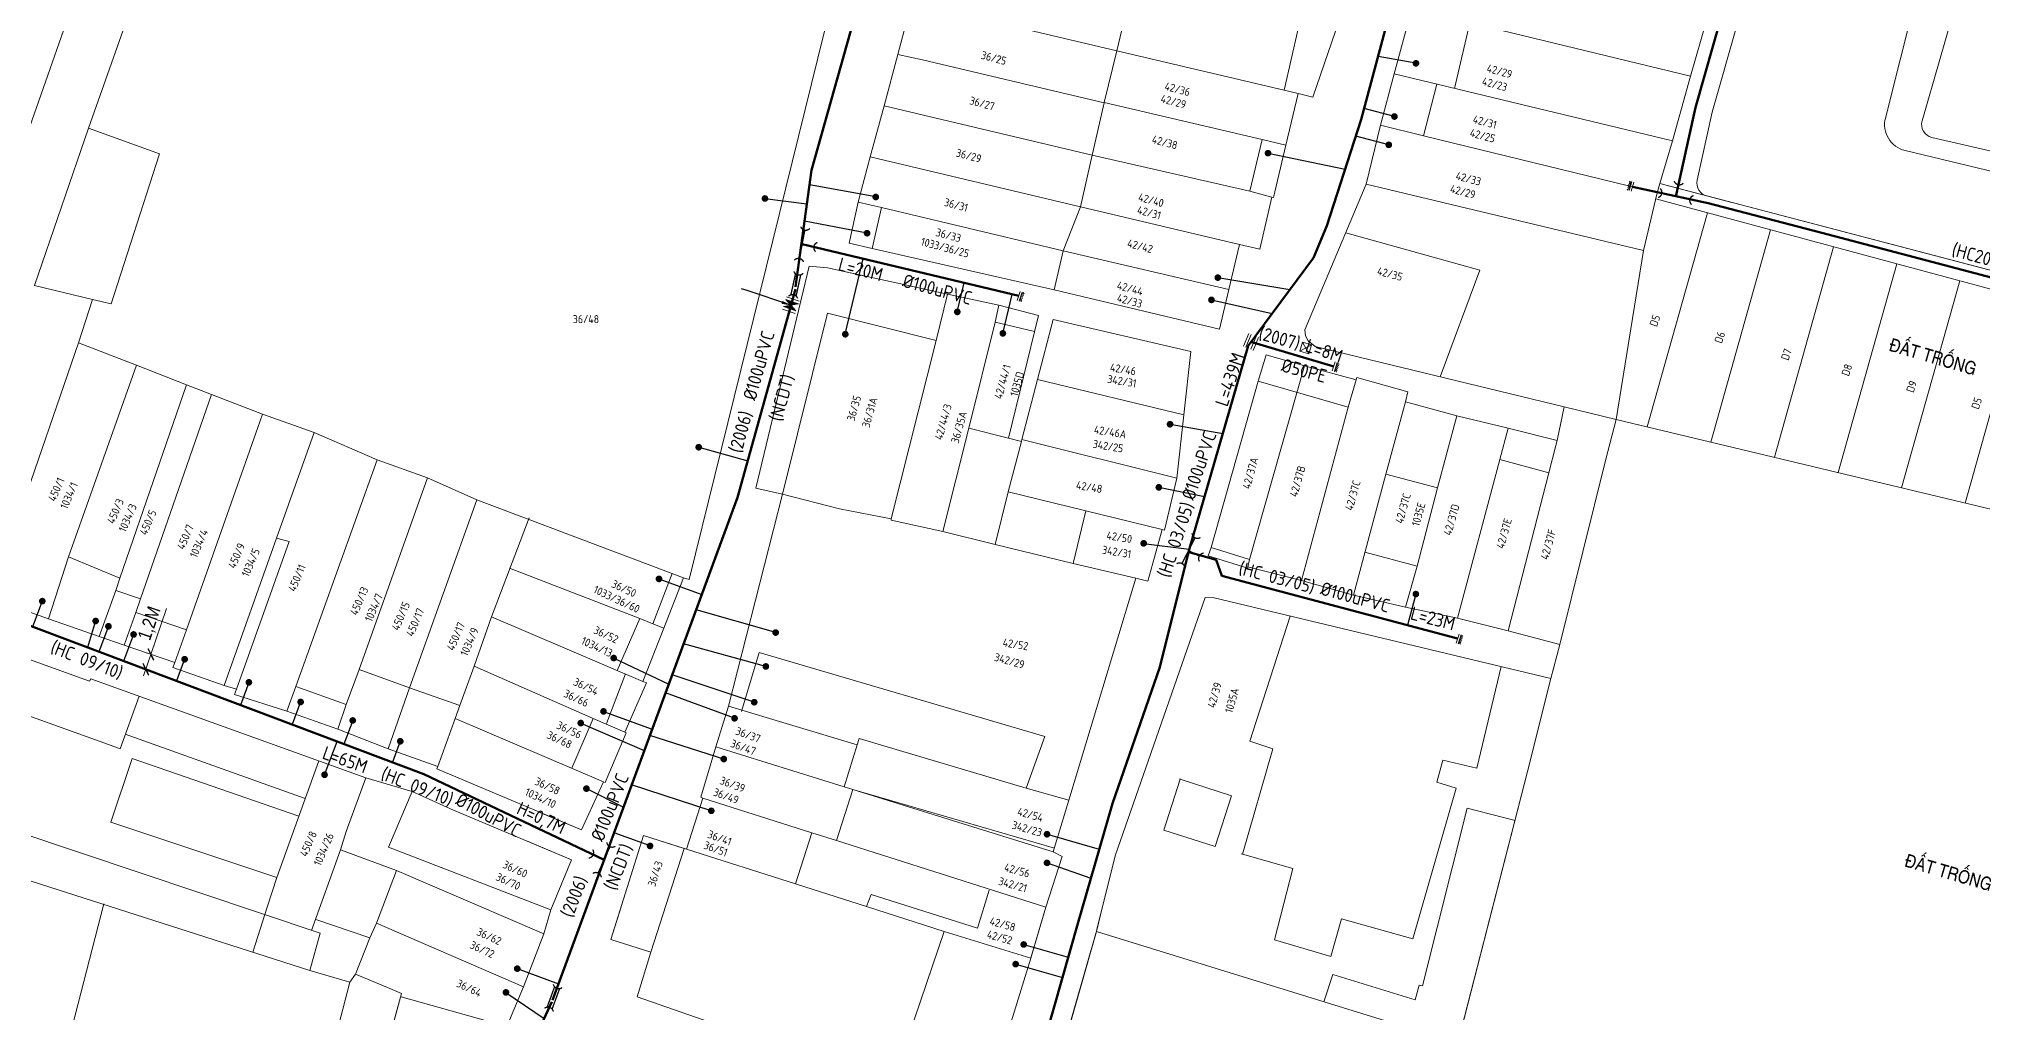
# Model space of a CAD drawing. Header units: inches. Extents: x 595615 to 1194060, y 1190840 to 2385448.
# Drawn here: x 596684.3 to 596830, y 1192069.7 to 1192142.7 of the extents above; entities that cross this region are included whole.
import ezdxf
from ezdxf.enums import TextEntityAlignment as Align

# ---------------------------------------------------------------- set-up
doc = ezdxf.new("R2010")
doc.units = ezdxf.units.IN
doc.header["$MEASUREMENT"] = 0
doc.layers.get('Defpoints').update_dxf_attribs({"color": 1})
for name, color, linetype, lineweight in [('Chitiet', 4, 'Continuous', 9), ('DN 100 uPVC', 4, 'Continuous', 50), ('DN 25 PE', 40, 'Continuous', 30), ('DN 50 PE', 4, 'Continuous', 50), ('DOSAU', 2, 'Continuous', 20), ('DUONG CACH LE', 112, 'Continuous', 5), ('Hogacong', 45, 'Continuous', 5), ('NAM-CDAI', 220, 'Continuous', 25), ('Nen_HTHANH-TP', 9, 'Continuous', 0), ('Nen_SN-HTHANH-TP_new', 7, 'Continuous', 0), ('Nen_SN_HTHANH_old', 9, 'Continuous', 0), ('Te', 4, 'Continuous', 15), ('TEXT PIPE', 3, 'Continuous', 25), ('Text_DiaDanh', 9, 'Continuous', 0), ('TLK 15', 220, 'Continuous', 20), ('VAN', 7, 'Continuous', 20)]:
    doc.layers.add(name, color=color, linetype=linetype, lineweight=lineweight)
doc.layers.add('ki hieu van', color=170, linetype='Continuous')
doc.styles.add('Dia Danh', font='VHELVCN_0.TTF', dxfattribs={"height": 1})
doc.styles.add('Sonha_QTB', font='isocp.shx', dxfattribs={"height": 0.6, "bigfont": 'bigfont.shx'})
doc.styles.add('text', font='isocp2.shx')
doc.styles.add('VNI-HC', font='VHELVCN_0.TTF')
doc.dimstyles.new('DUONG KICH THUOC', dxfattribs={"dimtxt": 1, "dimasz": 0.7, "dimexe": 0.5, "dimexo": 0.3, "dimgap": 0.2, "dimtad": 1, "dimzin": 0, "dimdsep": 46, "dimtxsty": 'VNI-HC', "dimblk": 'ARCHTICK', "dimcen": 0.09, "dimdle": 0.5, "dimclrd": 256, "dimclre": 256, "dimclrt": 256, "dimadec": 0, "dimazin": 0, "dimtfac": 1, "dimtofl": 0, "dimtmove": 0, "dimatfit": 3, "dimfxl": 1, "dimtolj": 1, "dimtzin": 0, "dimlwd": -1, "dimlwe": -1, "dimarcsym": 0})

# ---------------------------------------------------------------- blocks, each defined once
blk = doc.blocks.new('BIT')
at = {"layer": 'Chitiet', "ltscale": 100}
for p, q in [((0.35, 0), (-0.35, 0)), ((-0.3, -0.16), (-0.35, -0.21)), ((0.35, -0.16), (-0.35, -0.16)), ((-0.18, -0.16), (-0.34, -0.33)), ((-0.06, -0.16), (-0.22, -0.33)), ((0.07, -0.16), (-0.09, -0.33)), ((0.19, -0.16), (0.03, -0.33)), ((0.32, -0.16), (0.15, -0.33)), ((0.35, -0.25), (0.28, -0.33))]:
    blk.add_line(p, q, dxfattribs=at)
blk = doc.blocks.new('TE1')
at = {"layer": 'Chitiet', "ltscale": 100, "const_width": 0.1}
for points in [[(-0.35, 1.28, 0.571257), (0.35, 1.28)], [(1.1, 0.35, 0.571257), (1.1, -0.35)], [(0.35, -1.28, 0.571257), (-0.35, -1.28)]]:
    blk.add_lwpolyline(points, format="xyb", dxfattribs=at)
for points in [[(0, -1.08), (0, 1.08)], [(0.9, 0), (0, 0)]]:
    blk.add_lwpolyline(points, dxfattribs=at)
blk = doc.blocks.new('Hoga')
at = {"layer": 'Hogacong'}
for p, q in [((-0.5, 0.5), (0.5, -0.5)), ((-0.5, -0.5), (0.5, 0.5))]:
    blk.add_line(p, q, dxfattribs=at)
blk.add_lwpolyline([(-0.5, -0.5), (0.5, -0.5), (0.5, 0.5), (-0.5, 0.5)], close=True, dxfattribs=at)
blk = doc.blocks.new('TLK 15')
at = {"layer": 'TLK 15', "linetype": 'Continuous', "const_width": 0.25}
blk.add_lwpolyline([(-0.125, 0, 1), (0.125, 0, 1)], format="xyb", close=True, dxfattribs=at)
blk = doc.blocks.new('ONG NOI')
at = {"layer": 'Chitiet', "ltscale": 100, "const_width": 0.1}
for points in [[(-0.95, -0.35, 0.571257), (-0.95, 0.35)], [(0.97, 0.35, 0.571257), (0.97, -0.35)]]:
    blk.add_lwpolyline(points, format="xyb", dxfattribs=at)
for points in [[(0.83, 0.2), (-0.8, 0.2)], [(0.83, -0.2), (-0.8, -0.2)]]:
    blk.add_lwpolyline(points, dxfattribs=at)
blk = doc.blocks.new('VAN')
at = {"layer": 'VAN'}
h = blk.add_hatch(color=256, dxfattribs=at)
h.paths.add_polyline_path([(0.21, -0.5), (0.49, 0), (0.21, 0.5)])
h.paths.add_polyline_path([(0.77, 0.5), (0.49, 0), (0.77, -0.5)])
at = {"layer": 'VAN', "ltscale": 100}
for p, q in [((0, 0.5), (0, -0.5)), ((0.77, -0.5), (0.21, 0.5)), ((0.21, -0.5), (0.77, 0.5)), ((0.21, 0.5), (0.21, -0.5)), ((0.77, 0.5), (0.77, -0.5)), ((0.98, 0.5), (0.98, -0.5))]:
    blk.add_line(p, q, dxfattribs=at)
blk = doc.blocks.new('_ArchTick')
at = {"color": 0, "linetype": 'ByBlock', "const_width": 0.15}
blk.add_lwpolyline([(-0.5, -0.5), (0.5, 0.5)], dxfattribs=at)
blk = doc.blocks.new('*D197')
at = {"layer": 'Defpoints', "color": 0}
for p in [(596692.69, 1192096.55), (596692.69, 1192096.55), (596692.31, 1192095.43)]:
    blk.add_point(p, dxfattribs=at)
at = {"layer": 'DUONG CACH LE'}
for p, q in [((596692.69, 1192096.55), (596693.86, 1192099.99)), ((596692.14, 1192094.95), (596692.69, 1192096.55)), ((596692.41, 1192096.65), (596692.22, 1192096.71)), ((596692.02, 1192095.52), (596691.83, 1192095.59))]:
    blk.add_line(p, q, dxfattribs=at)
at = {"layer": 'DUONG CACH LE', "xscale": 0.7, "yscale": 0.7, "zscale": 0.7}
for p, rotation in [((596692.31, 1192095.43), 251.1601423648511), ((596692.69, 1192096.55), 71.16014236485108)]:
    blk.add_blockref('_ArchTick', p, dxfattribs=dict(at, rotation=rotation))
at = {"layer": 'DUONG CACH LE', "insert": (596692.64, 1192098.86), "char_height": 1, "attachment_point": 5, "rotation": 71.1601, "style": 'VNI-HC'}
blk.add_mtext('\\A1;1,2M', dxfattribs=at)
blk = doc.blocks.new('Kieng caunuoc')
at = {"layer": 'Chitiet', "ltscale": 100}
for p, q in [((-0.52, 0.4), (0.52, 0.4)), ((-0.52, 0.2), (0.52, 0.2)), ((-0.52, -0.2), (0.52, -0.2)), ((-0.52, -0.4), (0.52, -0.4))]:
    blk.add_line(p, q, dxfattribs=at)

msp = doc.modelspace()

# ---------------------------------------------------------------- linework, layer by layer
at = {"layer": 'DN 100 uPVC'}
for points in [[(596783.519, 1192284.383), (596778.165, 1192269.149), (596773.934, 1192255.449), (596768.433, 1192241.908), (596765.637, 1192231.988), (596761.406, 1192213.599), (596761.317, 1192205.846), (596755.011, 1192181.561), (596752.565, 1192169.005), (596748.081, 1192153.639), (596742.232, 1192132.849), (596741.035, 1192124.104)], [(596785.818, 1192145.421), (596783.463, 1192136.642), (596780.891, 1192128.687), (596779.879, 1192126.284), (596774.97, 1192119.677), (596770.529, 1192104.316), (596768.357, 1192095.595), (596764.799, 1192085.38), (596762.208, 1192076.383), (596759.795, 1192067.92)], [(596872.733, 1192113.494), (596850.221, 1192119.698), (596831.285, 1192124.66), (596818.472, 1192128.018), (596809.48, 1192130.374), (596806.587, 1192131.011), (596803.806, 1192131.607)], [(596741.529, 1192127.292), (596757.771, 1192123.422)], [(596741.038, 1192123.938), (596736.682, 1192108.309), (596722.802, 1192070.632)], [(596770.469, 1192104.235), (596772.574, 1192103.628), (596773.012, 1192102.441), (596790.689, 1192097.734)], [(596672.601, 1192086.303), (596676.606, 1192098.472), (596681.038, 1192099.669), (596713.171, 1192087.568), (596726.675, 1192081.146)], [(596711.79, 1192068.939), (596719.532, 1192066.893), (596721.24, 1192067.207), (596722.757, 1192070.512)]]:
    msp.add_lwpolyline(points, dxfattribs=at)
msp.add_lwpolyline([(596842.043, 1192266.882), (596838.952, 1192253.34), (596837.14, 1192245.711), (596835.01, 1192236.237), (596833.119, 1192227.825), (596831.63, 1192221.199), (596830.51, 1192216.583), (596829.316, 1192211.15), (596827.844, 1192204.487), (596826.656, 1192199.197), (596825.284, 1192194.595), (596823.377, 1192188.196, -0.0000973), (596823.377, 1192188.196), (596821.404, 1192181.583), (596819.686, 1192175.815), (596817.688, 1192169.099), (596816.597, 1192165.447, -0.0002228), (596816.597, 1192165.446), (596814.847, 1192159.606), (596813.098, 1192153.601), (596810.503, 1192144.493, -0.0000774), (596810.503, 1192144.493), (596808.525, 1192137.558), (596807.059, 1192130.886)], format="xyb", dxfattribs=at)
at = {"layer": 'DN 25 PE'}
for p, q in [((596787.567, 1192140.863), (596784.729, 1192141.363)), ((596785.953, 1192136.874), (596783.688, 1192137.482)), ((596785.528, 1192134.752), (596783.059, 1192135.395)), ((596776.472, 1192134.127), (596782.263, 1192132.933)), ((596747.05, 1192130.841), (596742.082, 1192131.752)), ((596738.738, 1192130.729), (596741.888, 1192130.34)), ((596746.403, 1192128.126), (596741.71, 1192129.031)), ((596744.77, 1192120.551), (596746.116, 1192126.199)), ((596753.166, 1192122.226), (596753.683, 1192124.396)), ((596756.584, 1192120.619), (596757.28, 1192123.539)), ((596772.707, 1192124.798), (596778.108, 1192123.9)), ((596772.23, 1192123.128), (596776.777, 1192122.108)), ((596769.122, 1192113.806), (596773.072, 1192113.113)), ((596733.775, 1192112.08), (596737.448, 1192111.057)), ((596768.281, 1192109.074), (596771.705, 1192108.385)), ((596767.143, 1192104.875), (596770.563, 1192104.433)), ((596730.794, 1192102.207), (596733.999, 1192101.027)), ((596684.544, 1192100.541), (596683.821, 1192098.621)), ((596787.556, 1192101.069), (596786.934, 1192098.734)), ((596688.547, 1192099.055), (596687.933, 1192097.072)), ((596739.547, 1192098.187), (596733.581, 1192099.892)), ((596689.506, 1192098.654), (596688.789, 1192096.75)), ((596691.39, 1192098.043), (596690.641, 1192096.052)), ((596738.809, 1192095.643), (596732.641, 1192097.34)), ((596695.222, 1192096.184), (596694.609, 1192094.558)), ((596727.401, 1192096.274), (596731.529, 1192094.323)), ((596700.038, 1192094.453), (596699.398, 1192092.754)), ((596737.938, 1192092.964), (596731.787, 1192095.022)), ((596703.921, 1192092.983), (596703.284, 1192091.291)), ((596736.463, 1192091.759), (596731.287, 1192093.666)), ((596707.828, 1192091.596), (596707.163, 1192089.83)), ((596726.633, 1192092.277), (596730.281, 1192090.933)), ((596705.712, 1192087.522), (596706.654, 1192090.022)), ((596711.395, 1192090.035), (596710.802, 1192088.46)), ((596724.926, 1192091.4), (596729.696, 1192089.344)), ((596735.654, 1192088.705), (596730.111, 1192090.473)), ((596725.351, 1192086.484), (596728.133, 1192085.102)), ((596734.716, 1192084.821), (596728.743, 1192086.76)), ((596730.126, 1192082.189), (596727.426, 1192083.183)), ((596759.899, 1192083.066), (596763.809, 1192081.94)), ((596759.899, 1192080.92), (596763.183, 1192079.769)), ((596758.151, 1192074.801), (596761.486, 1192073.85)), ((596720.167, 1192072.988), (596723.252, 1192071.852)), ((596757.547, 1192073.326), (596761.051, 1192072.326)), ((596719.319, 1192071.208), (596722.174, 1192069.242))]:
    msp.add_line(p, q, dxfattribs=at)
at = {"layer": 'DN 50 PE'}
msp.add_lwpolyline([(596775.194, 1192119.978), (596781.403, 1192118.142)], dxfattribs=at)
at = {"layer": 'DUONG CACH LE'}
msp.add_lwpolyline([(596828.598, 1192125.417), (596828.585, 1192125.368)], dxfattribs=at)
at = {"layer": 'Nen_HTHANH-TP', "linetype": 'Continuous'}
for p, q in [((596825.524, 1192136.561), (596830.285, 1192153.085)), ((596689.059, 1192151.69), (596680.658, 1192127.743)), ((596693.07, 1192150.333), (596688.002, 1192135.989)), ((596749.744, 1192145.399), (596748.707, 1192141.528)), ((596748.717, 1192141.528), (596749.744, 1192145.399)), ((596777.68, 1192138.861), (596779.453, 1192146.672)), ((596779.83, 1192138.333), (596782.444, 1192145.975)), ((596743.694, 1192145.194), (596733.059, 1192102.175)), ((596743.694, 1192145.194), (596733.059, 1192102.175)), ((596750.944, 1192145.139), (596765.137, 1192141.801)), ((596785.939, 1192140.068), (596787.245, 1192144.949)), ((596808.159, 1192139.896), (596787.715, 1192144.839)), ((596808.159, 1192139.896), (596809.385, 1192144.157)), ((596790.459, 1192138.981), (596791.615, 1192143.892)), ((596748.707, 1192141.528), (596747.68, 1192137.677)), ((596748.717, 1192141.528), (596747.68, 1192137.677)), ((596748.717, 1192141.528), (596750.548, 1192141.129)), ((596750.548, 1192141.129), (596764.18, 1192137.9)), ((596765.137, 1192141.801), (596764.19, 1192137.93)), ((596765.137, 1192141.801), (596777.68, 1192138.861)), ((596785.939, 1192140.068), (596784.902, 1192136.217)), ((596806.793, 1192135.045), (596785.939, 1192140.068)), ((596806.793, 1192135.045), (596808.159, 1192139.896)), ((596777.68, 1192138.861), (596778.74, 1192138.602)), ((596777.803, 1192134.731), (596778.74, 1192138.602)), ((596778.74, 1192138.602), (596779.83, 1192138.333)), ((596789.139, 1192139.3), (596788.142, 1192135.419)), ((596747.68, 1192137.677), (596746.644, 1192133.846)), ((596747.68, 1192137.677), (596746.644, 1192133.846)), ((596747.68, 1192137.677), (596763.273, 1192133.979)), ((596763.273, 1192133.979), (596764.18, 1192137.9)), ((596764.19, 1192137.93), (596764.18, 1192137.9)), ((596764.19, 1192137.93), (596776.033, 1192135.16)), ((596688.002, 1192135.989), (596683.961, 1192124.215)), ((596688.002, 1192135.989), (596693.343, 1192134.083)), ((596776.033, 1192135.16), (596775.116, 1192131.269)), ((596776.033, 1192135.16), (596777.803, 1192134.731)), ((596783.835, 1192131.806), (596784.902, 1192136.217)), ((596784.902, 1192136.217), (596788.142, 1192135.419)), ((596805.666, 1192131.164), (596788.142, 1192135.419)), ((596865.857, 1192126.131), (596826.259, 1192135.31)), ((596693.343, 1192134.083), (596689.722, 1192122.83)), ((596746.644, 1192133.846), (596745.736, 1192130.455)), ((596746.644, 1192133.846), (596745.736, 1192130.455)), ((596746.644, 1192133.846), (596762.397, 1192130.099)), ((596763.273, 1192133.979), (596762.397, 1192130.099)), ((596763.273, 1192133.979), (596775.116, 1192131.269)), ((596776.876, 1192130.8), (596777.803, 1192134.731)), ((596805.845, 1192131.844), (596806.793, 1192135.045)), ((596805.845, 1192131.844), (596806.793, 1192135.045)), ((596775.116, 1192131.269), (596776.766, 1192130.82)), ((596775.859, 1192126.93), (596776.766, 1192130.82)), ((596776.766, 1192130.82), (596776.876, 1192130.8)), ((596783.835, 1192131.806), (596779.234, 1192120.892)), ((596804.629, 1192126.823), (596783.835, 1192131.806)), ((596804.629, 1192126.823), (596805.666, 1192131.164)), ((596804.629, 1192126.823), (596805.666, 1192131.164)), ((596805.666, 1192131.164), (596805.845, 1192131.844)), ((596805.666, 1192131.164), (596805.845, 1192131.844)), ((596805.845, 1192131.844), (596852.675, 1192119.572)), ((596806.235, 1192131.744), (596811.256, 1192130.428)), ((596745.736, 1192130.455), (596745.049, 1192127.375)), ((596745.736, 1192130.455), (596745.049, 1192127.375)), ((596745.736, 1192130.455), (596747.487, 1192130.057)), ((596747.487, 1192130.057), (596746.779, 1192126.986)), ((596747.487, 1192130.057), (596746.779, 1192126.986)), ((596747.487, 1192130.057), (596761.119, 1192126.798)), ((596762.397, 1192130.099), (596761.119, 1192126.798)), ((596762.397, 1192130.099), (596774.329, 1192127.288)), ((596782.298, 1192128.165), (596792.35, 1192125.343)), ((596745.049, 1192127.375), (596746.779, 1192126.986)), ((596746.779, 1192126.986), (596745.049, 1192127.375)), ((596760.442, 1192123.887), (596746.779, 1192126.986)), ((596761.119, 1192126.798), (596760.442, 1192123.887)), ((596761.119, 1192126.798), (596773.532, 1192123.898)), ((596773.532, 1192123.898), (596774.329, 1192127.288)), ((596774.329, 1192127.288), (596775.859, 1192126.93)), ((596804.629, 1192126.823), (596802.569, 1192114.171)), ((596804.629, 1192126.823), (596802.569, 1192114.171)), ((596742.07, 1192125.652), (596738.064, 1192108.999)), ((596742.07, 1192125.652), (596738.064, 1192108.999)), ((596743.43, 1192125.523), (596742.07, 1192125.652)), ((596743.43, 1192125.523), (596742.07, 1192125.652)), ((596746.381, 1192124.876), (596743.43, 1192125.523)), ((596748.571, 1192124.408), (596743.43, 1192125.523)), ((596792.35, 1192125.343), (596789.377, 1192117.37)), ((596683.961, 1192124.215), (596688.302, 1192123.159)), ((596748.571, 1192124.408), (596752.442, 1192123.561)), ((596752.442, 1192123.561), (596751.595, 1192120.09)), ((596752.442, 1192123.561), (596756.283, 1192122.734)), ((596760.442, 1192123.887), (596772.834, 1192120.937)), ((596773.532, 1192123.898), (596772.834, 1192120.937)), ((596688.302, 1192123.159), (596687.255, 1192119.908)), ((596689.722, 1192122.83), (596688.302, 1192123.159)), ((596740.054, 1192108.561), (596743.443, 1192122.123)), ((596743.443, 1192122.123), (596751.595, 1192120.09)), ((596756.283, 1192122.734), (596756.014, 1192121.464)), ((596759.253, 1192121.956), (596756.283, 1192122.734)), ((596756.014, 1192121.464), (596754.02, 1192113.502)), ((596756.014, 1192121.464), (596758.964, 1192120.766)), ((596759.253, 1192121.956), (596757.011, 1192112.754)), ((596758.011, 1192112.655), (596760.353, 1192121.667)), ((596760.353, 1192121.667), (596770.675, 1192119.265)), ((596779.234, 1192120.892), (596779.274, 1192120.442)), ((596687.255, 1192119.908), (596680.66, 1192100.753)), ((596687.255, 1192119.908), (596691.606, 1192118.242)), ((596751.595, 1192120.09), (596748.205, 1192106.717)), ((596770.675, 1192119.265), (596769.623, 1192109.755)), ((596779.274, 1192120.442), (596779.485, 1192120.062)), ((596779.485, 1192120.062), (596780.005, 1192119.643)), ((596780.005, 1192119.643), (596798.689, 1192115.108)), ((596691.606, 1192118.242), (596686.498, 1192103.857)), ((596691.606, 1192118.242), (596695.357, 1192116.765)), ((596779.216, 1192118.172), (596775.078, 1192103.669)), ((596775.737, 1192117.039), (596776.336, 1192119)), ((596776.336, 1192119), (596779.216, 1192118.172)), ((596779.216, 1192118.172), (596783.087, 1192117.125)), ((596690.359, 1192102.271), (596695.357, 1192116.765)), ((596695.357, 1192116.765), (596697.228, 1192116.046)), ((596775.737, 1192117.039), (596772.197, 1192104.557)), ((596782.489, 1192115.085), (596775.737, 1192117.039)), ((596783.087, 1192117.125), (596782.489, 1192115.085)), ((596783.087, 1192117.125), (596783.127, 1192117.315)), ((596783.127, 1192117.315), (596786.968, 1192116.229)), ((596786.788, 1192115.488), (596786.968, 1192116.229)), ((596697.228, 1192116.046), (596691.9, 1192100.712)), ((596697.228, 1192116.046), (596701.059, 1192114.569)), ((596782.489, 1192115.085), (596778.979, 1192102.082)), ((596785.313, 1192110.067), (596786.788, 1192115.488)), ((596790.619, 1192114.441), (596786.788, 1192115.488)), ((596798.689, 1192115.108), (596798.151, 1192112.578)), ((596798.689, 1192115.108), (596802.569, 1192114.171)), ((596700.7, 1192113.559), (596695.362, 1192098.395)), ((596701.059, 1192114.569), (596700.7, 1192113.559)), ((596701.059, 1192114.569), (596704.94, 1192113.182)), ((596754.02, 1192113.502), (596752.076, 1192105.77)), ((596757.011, 1192112.754), (596754.02, 1192113.502)), ((596790.619, 1192114.441), (596789.174, 1192109.03)), ((596794.49, 1192113.505), (596790.619, 1192114.441)), ((596793.862, 1192111.164), (596794.49, 1192113.505)), ((596798.151, 1192112.578), (596794.49, 1192113.505)), ((596802.569, 1192114.171), (596801.812, 1192111.191)), ((596802.569, 1192114.171), (596801.812, 1192111.191)), ((596704.94, 1192113.182), (596702.107, 1192105.27)), ((596704.94, 1192113.182), (596709.652, 1192111.136)), ((596757.971, 1192112.505), (596756.994, 1192108.734)), ((596757.011, 1192112.754), (596757.971, 1192112.505)), ((596758.011, 1192112.655), (596757.971, 1192112.505)), ((596758.011, 1192112.655), (596769.623, 1192109.755)), ((596798.061, 1192112.207), (596797.533, 1192110.157)), ((596798.061, 1192112.207), (596798.151, 1192112.578)), ((596709.652, 1192111.136), (596703.556, 1192094.151)), ((596709.652, 1192111.136), (596713.433, 1192109.779)), ((596790.691, 1192099.272), (596793.862, 1192111.164)), ((596793.862, 1192111.164), (596797.533, 1192110.157)), ((596801.812, 1192111.191), (596798.353, 1192097.288)), ((596801.812, 1192111.191), (596798.363, 1192097.288)), ((596713.433, 1192109.779), (596708.315, 1192095.425)), ((596713.433, 1192109.779), (596717.124, 1192108.142)), ((596738.064, 1192108.999), (596740.054, 1192108.561)), ((596740.054, 1192108.561), (596738.064, 1192108.999)), ((596768.696, 1192105.864), (596769.623, 1192109.755)), ((596782.88, 1192100.995), (596785.313, 1192110.067)), ((596789.174, 1192109.03), (596785.313, 1192110.067)), ((596789.174, 1192109.03), (596787.648, 1192103.159)), ((596797.533, 1192110.157), (596794.492, 1192098.315)), ((596717.124, 1192108.142), (596712.086, 1192094.038)), ((596732.639, 1192102.285), (596717.124, 1192108.142)), ((596740.054, 1192108.561), (596735.997, 1192092.667)), ((596740.054, 1192108.561), (596735.997, 1192092.667)), ((596744.325, 1192107.474), (596740.054, 1192108.561)), ((596748.205, 1192106.717), (596744.325, 1192107.474)), ((596755.997, 1192104.784), (596756.994, 1192108.734)), ((596756.994, 1192108.734), (596768.526, 1192105.914)), ((596718.241, 1192099.353), (596721.065, 1192106.785)), ((596748.206, 1192106.607), (596748.205, 1192106.717)), ((596752.076, 1192105.77), (596748.206, 1192106.607)), ((596762.805, 1192107.309), (596761.868, 1192103.368)), ((596702.107, 1192105.27), (596698.186, 1192094.217)), ((596703.057, 1192105.021), (596699.106, 1192093.938)), ((596702.107, 1192105.27), (596703.057, 1192105.021)), ((596752.086, 1192105.75), (596752.076, 1192105.77)), ((596755.997, 1192104.784), (596752.086, 1192105.75)), ((596761.868, 1192103.368), (596755.997, 1192104.784)), ((596768.526, 1192105.914), (596767.948, 1192103.843)), ((596768.526, 1192105.914), (596768.696, 1192105.864)), ((596772.197, 1192104.557), (596771.978, 1192103.926)), ((596772.197, 1192104.557), (596775.078, 1192103.669)), ((596686.498, 1192103.857), (596685.001, 1192099.226)), ((596690.359, 1192102.271), (596686.498, 1192103.857)), ((596766.559, 1192102.252), (596761.868, 1192103.368)), ((596767.948, 1192103.843), (596767.459, 1192102.033)), ((596771.978, 1192103.926), (596774.948, 1192103.019)), ((596774.948, 1192103.019), (596774.968, 1192103.109)), ((596775.078, 1192103.669), (596774.968, 1192103.109)), ((596774.968, 1192103.109), (596778.979, 1192102.082)), ((596787.648, 1192103.159), (596783.737, 1192104.206)), ((596787.648, 1192103.159), (596786.781, 1192100.088)), ((596690.05, 1192101.35), (596690.359, 1192102.271)), ((596719.578, 1192103.014), (596729.371, 1192099.232)), ((596730.332, 1192098.843), (596731.789, 1192102.614)), ((596732.639, 1192102.285), (596731.162, 1192098.503)), ((596731.162, 1192098.503), (596732.639, 1192102.285)), ((596733.059, 1192102.175), (596732.639, 1192102.285)), ((596733.059, 1192102.175), (596732.639, 1192102.285)), ((596766.559, 1192102.252), (596761.532, 1192085.618)), ((596766.559, 1192102.252), (596767.459, 1192102.033)), ((596782.88, 1192100.995), (596778.979, 1192102.082)), ((596685.001, 1192099.226), (596680.66, 1192100.753)), ((596688.813, 1192097.899), (596690.05, 1192101.35)), ((596691.9, 1192100.712), (596690.05, 1192101.35)), ((596691.9, 1192100.712), (596691.551, 1192099.692)), ((596771.76, 1192100.806), (596765.016, 1192081.441)), ((596772.42, 1192100.777), (596771.76, 1192100.806)), ((596797.685, 1192094.747), (596772.42, 1192100.777)), ((596786.781, 1192100.088), (596782.88, 1192100.995)), ((596688.813, 1192097.899), (596685.001, 1192099.226)), ((596691.551, 1192099.692), (596690.673, 1192097.241)), ((596691.551, 1192099.692), (596695.362, 1192098.395)), ((596716.924, 1192095.662), (596718.241, 1192099.353)), ((596718.241, 1192099.353), (596729.595, 1192094.522)), ((596729.371, 1192099.232), (596727.665, 1192095.341)), ((596729.371, 1192099.232), (596730.332, 1192098.843)), ((596730.332, 1192098.843), (596731.162, 1192098.503)), ((596775.109, 1192090.049), (596778.121, 1192099.411)), ((596790.691, 1192099.272), (596786.781, 1192100.088)), ((596794.492, 1192098.315), (596790.691, 1192099.272)), ((596679.793, 1192097.542), (596688.085, 1192094.549)), ((596690.673, 1192097.241), (596688.813, 1192097.899)), ((596695.362, 1192098.395), (596694.474, 1192095.944)), ((596731.162, 1192098.503), (596729.595, 1192094.522)), ((596729.595, 1192094.522), (596731.162, 1192098.503)), ((596794.492, 1192098.315), (596798.363, 1192097.288)), ((596797.685, 1192094.747), (596798.353, 1192097.288)), ((596798.363, 1192097.288), (596797.685, 1192094.747)), ((596694.474, 1192095.944), (596690.673, 1192097.241)), ((596694.344, 1192095.574), (596694.474, 1192095.944)), ((596738.314, 1192096.679), (596736.987, 1192092.278)), ((596738.314, 1192096.679), (596759.739, 1192090.397)), ((596688.175, 1192094.729), (596688.085, 1192094.549)), ((596708.821, 1192087.295), (596688.175, 1192094.729)), ((596698.186, 1192094.217), (596694.344, 1192095.574)), ((596708.315, 1192095.425), (596707.347, 1192092.794)), ((596708.315, 1192095.425), (596712.086, 1192094.038)), ((596715.867, 1192092.721), (596716.924, 1192095.662)), ((596725.848, 1192091.739), (596716.924, 1192095.662)), ((596728.275, 1192095.081), (596726.868, 1192091.36)), ((596729.865, 1192094.422), (596728.228, 1192090.711)), ((596728.228, 1192090.711), (596729.865, 1192094.422)), ((596729.595, 1192094.522), (596729.865, 1192094.422)), ((596729.595, 1192094.522), (596729.865, 1192094.422)), ((596793.944, 1192095.644), (596792.121, 1192088.023)), ((596797.685, 1192094.747), (596795.931, 1192087.766)), ((596797.685, 1192094.747), (596795.931, 1192087.766)), ((596677.336, 1192094.18), (596689.509, 1192089.79)), ((596691.806, 1192093.412), (596690.389, 1192089.471)), ((596699.106, 1192093.938), (596698.186, 1192094.217)), ((596698.956, 1192093.548), (596699.106, 1192093.938)), ((596702.887, 1192092.281), (596698.956, 1192093.548)), ((596703.556, 1192094.151), (596702.887, 1192092.281)), ((596707.347, 1192092.794), (596703.556, 1192094.151)), ((596712.086, 1192094.038), (596710.479, 1192089.477)), ((596715.867, 1192092.721), (596712.086, 1192094.038)), ((596706.698, 1192090.934), (596702.887, 1192092.281)), ((596707.347, 1192092.794), (596706.698, 1192090.934)), ((596715.508, 1192091.741), (596714.2, 1192088.14)), ((596715.508, 1192091.741), (596715.867, 1192092.721)), ((596715.508, 1192091.741), (596726.641, 1192086.99)), ((596725.848, 1192091.739), (596724.251, 1192088.008)), ((596728.228, 1192090.711), (596725.848, 1192091.739)), ((596735.997, 1192092.667), (596735.049, 1192089.627)), ((596735.049, 1192089.627), (596735.997, 1192092.667)), ((596735.997, 1192092.667), (596745.649, 1192089.765)), ((596690.748, 1192090.571), (596704.26, 1192085.735)), ((596710.479, 1192089.477), (596706.698, 1192090.934)), ((596728.328, 1192090.671), (596726.761, 1192086.94)), ((596726.761, 1192086.94), (596728.328, 1192090.671)), ((596728.228, 1192090.711), (596728.328, 1192090.671)), ((596728.328, 1192090.671), (596728.228, 1192090.711)), ((596745.799, 1192090.245), (596745.649, 1192089.765)), ((596745.799, 1192090.245), (596758.342, 1192086.525)), ((596759.739, 1192090.397), (596758.342, 1192086.525)), ((596776.839, 1192089.48), (596775.109, 1192090.049)), ((596690.389, 1192089.471), (596689.509, 1192089.79)), ((596691.28, 1192088.751), (596689.684, 1192083.98)), ((596691.28, 1192088.751), (596703.786, 1192084.417)), ((596714.2, 1192088.14), (596710.479, 1192089.477)), ((596735.049, 1192089.627), (596733.922, 1192085.836)), ((596733.922, 1192085.836), (596735.049, 1192089.627)), ((596744.682, 1192086.624), (596735.049, 1192089.627)), ((596745.649, 1192089.765), (596744.682, 1192086.624)), ((596776.839, 1192089.48), (596774.546, 1192081.568)), ((596776.839, 1192089.48), (596774.546, 1192081.568)), ((596789.121, 1192086.98), (596789.57, 1192088.631)), ((596789.57, 1192088.631), (596792.121, 1192088.023)), ((596708.821, 1192087.295), (596707.344, 1192083.274)), ((596712.272, 1192086.258), (596708.821, 1192087.295)), ((596714.2, 1192088.14), (596714.141, 1192087.98)), ((596724.974, 1192083.398), (596714.141, 1192087.98)), ((596768.664, 1192083.374), (596769.881, 1192087.195)), ((596769.881, 1192087.195), (596773.732, 1192085.948)), ((596795.931, 1192087.766), (596788.036, 1192057.019)), ((596795.931, 1192087.766), (596790.697, 1192067.392)), ((596710.505, 1192082.097), (596712.272, 1192086.258)), ((596712.272, 1192086.258), (596715.393, 1192084.861)), ((596726.641, 1192086.99), (596724.974, 1192083.398)), ((596724.974, 1192083.398), (596726.641, 1192086.99)), ((596726.761, 1192086.94), (596726.641, 1192086.99)), ((596726.641, 1192086.99), (596726.761, 1192086.94)), ((596734.082, 1192085.766), (596732.865, 1192081.945)), ((596734.082, 1192085.766), (596732.865, 1192081.945)), ((596733.922, 1192085.836), (596734.082, 1192085.766)), ((596734.082, 1192085.766), (596733.922, 1192085.836)), ((596734.082, 1192085.766), (596742.264, 1192083.162)), ((596745.332, 1192086.425), (596744.105, 1192082.584)), ((596744.682, 1192086.624), (596745.332, 1192086.425)), ((596745.332, 1192086.425), (596760.455, 1192082.027)), ((596745.332, 1192086.425), (596760.366, 1192081.747)), ((596758.342, 1192086.525), (596761.532, 1192085.618)), ((596761.532, 1192085.618), (596760.366, 1192081.747)), ((596773.732, 1192085.948), (596772.495, 1192082.157)), ((596790.572, 1192086.511), (596787.321, 1192075.229)), ((596790.572, 1192086.511), (596789.121, 1192086.98)), ((596715.393, 1192084.861), (596724.226, 1192081.148)), ((596724.974, 1192083.398), (596721.863, 1192084.706)), ((596791.403, 1192085.012), (596788.044, 1192071.709)), ((596791.403, 1192085.012), (596794.994, 1192084.095)), ((596682.704, 1192083.244), (596705.381, 1192075.643)), ((596689.684, 1192083.98), (596702.127, 1192079.81)), ((596707.344, 1192083.274), (596706.905, 1192081.894)), ((596729.635, 1192082.972), (596727.181, 1192075.18)), ((596727.181, 1192075.18), (596729.635, 1192082.972)), ((596732.865, 1192081.945), (596729.635, 1192082.972)), ((596729.635, 1192082.972), (596732.675, 1192082.005)), ((596742.264, 1192083.162), (596741.038, 1192079.341)), ((596742.264, 1192083.162), (596744.105, 1192082.584)), ((596772.495, 1192082.157), (596768.664, 1192083.374)), ((596706.905, 1192081.894), (596711.097, 1192080.337)), ((596722.689, 1192077.407), (596710.505, 1192082.097)), ((596720.985, 1192082.515), (596724.226, 1192081.148)), ((596732.675, 1192082.005), (596730.172, 1192074.213)), ((596732.675, 1192082.005), (596732.865, 1192081.945)), ((596732.865, 1192081.945), (596741.038, 1192079.341)), ((596744.105, 1192082.584), (596759.809, 1192077.597)), ((596759.809, 1192077.597), (596761.026, 1192081.408)), ((596761.026, 1192081.408), (596760.366, 1192081.747)), ((596765.016, 1192081.441), (596763.64, 1192075.93)), ((596774.546, 1192081.568), (596774.446, 1192081.598)), ((596774.546, 1192081.568), (596774.446, 1192081.598)), ((596778.327, 1192080.492), (596774.546, 1192081.568)), ((596681.757, 1192080.184), (596704.603, 1192072.842)), ((596681.757, 1192080.184), (596704.603, 1192072.842)), ((596702.127, 1192079.81), (596701.439, 1192077.68)), ((596711.097, 1192080.337), (596709.62, 1192076.396)), ((596711.097, 1192080.337), (596722.171, 1192075.606)), ((596724.226, 1192081.148), (596722.689, 1192077.407)), ((596722.689, 1192077.407), (596724.226, 1192081.148)), ((596776.961, 1192075.15), (596778.327, 1192080.492)), ((596741.038, 1192079.341), (596741.738, 1192079.112)), ((596741.738, 1192079.112), (596746.359, 1192077.636)), ((596746.698, 1192078.556), (596746.359, 1192077.636)), ((596746.698, 1192078.556), (596754.67, 1192076.012)), ((596754.67, 1192076.012), (596755.568, 1192078.873)), ((596689.159, 1192077.86), (596686.796, 1192068.638)), ((596722.689, 1192077.407), (596722.171, 1192075.606)), ((596722.689, 1192077.407), (596722.171, 1192075.606)), ((596722.171, 1192075.606), (596722.689, 1192077.407)), ((596727.181, 1192075.18), (596727.949, 1192077.621)), ((596746.359, 1192077.636), (596752.19, 1192075.77)), ((596759.809, 1192077.597), (596758.672, 1192073.776)), ((596758.672, 1192073.796), (596759.809, 1192077.597)), ((596763.65, 1192075.97), (596764.069, 1192077.65)), ((596705.381, 1192075.643), (596704.603, 1192072.842)), ((596705.037, 1192076.666), (596705.05, 1192076.662)), ((596705.05, 1192076.662), (596709.121, 1192075.306)), ((596709.62, 1192076.396), (596709.121, 1192075.306)), ((596709.62, 1192076.396), (596720.644, 1192071.615)), ((596722.171, 1192075.606), (596720.644, 1192071.615)), ((596722.171, 1192075.606), (596720.644, 1192071.615)), ((596720.644, 1192071.615), (596722.171, 1192075.606)), ((596748.28, 1192064.277), (596752.19, 1192075.77)), ((596752.19, 1192075.77), (596758.672, 1192073.776)), ((596754.307, 1192043.252), (596763.65, 1192075.97)), ((596754.307, 1192043.252), (596763.6, 1192075.78)), ((596763.6, 1192075.78), (596763.64, 1192075.93)), ((596763.6, 1192075.78), (596790.697, 1192067.392)), ((596781.99, 1192076.714), (596781.192, 1192073.904)), ((596781.99, 1192076.714), (596781.192, 1192073.904)), ((596787.321, 1192075.229), (596781.99, 1192076.714)), ((596709.121, 1192075.306), (596708.023, 1192072.585)), ((596727.181, 1192075.18), (596730.172, 1192074.213)), ((596730.172, 1192074.213), (596727.181, 1192075.18)), ((596730.172, 1192074.213), (596727.181, 1192075.18)), ((596730.172, 1192074.213), (596729.164, 1192070.882)), ((596729.164, 1192070.882), (596730.172, 1192074.213)), ((596729.164, 1192070.882), (596730.172, 1192074.213)), ((596781.192, 1192073.904), (596776.961, 1192075.15)), ((596704.603, 1192072.842), (596707.603, 1192071.964)), ((596704.603, 1192072.842), (596707.603, 1192071.964)), ((596708.023, 1192072.585), (596707.603, 1192071.964)), ((596708.023, 1192072.585), (596707.603, 1192071.964)), ((596708.023, 1192072.585), (596710.434, 1192071.577)), ((596708.023, 1192072.585), (596710.434, 1192071.577)), ((596758.672, 1192073.776), (596755.052, 1192061.983)), ((596755.052, 1192061.973), (596758.672, 1192073.776)), ((596758.672, 1192073.776), (596758.672, 1192073.796)), ((596781.323, 1192072.544), (596780.655, 1192070.503)), ((596781.323, 1192072.544), (596787.495, 1192070.639)), ((596707.603, 1192071.964), (596706.407, 1192067.344)), ((596710.367, 1192067.027), (596711.494, 1192071.128)), ((596710.434, 1192071.577), (596711.494, 1192071.128)), ((596710.434, 1192071.577), (596711.494, 1192071.128)), ((596711.494, 1192071.128), (596710.537, 1192067.617)), ((596711.494, 1192071.128), (596710.537, 1192067.617)), ((596720.644, 1192071.615), (596719.389, 1192068.65)), ((596720.644, 1192071.615), (596719.389, 1192068.65)), ((596719.389, 1192068.65), (596720.644, 1192071.615)), ((596787.804, 1192071.739), (596787.495, 1192070.639)), ((596788.044, 1192071.709), (596787.804, 1192071.739)), ((596729.164, 1192070.882), (596732.455, 1192069.735)), ((596735.756, 1192068.577), (596729.164, 1192070.882)), ((596729.164, 1192070.882), (596735.756, 1192068.577))]:
    msp.add_line(p, q, dxfattribs=at)
for points in [[(596882.444, 1192257.606), (596855.99, 1192264.637, 0.4181218), (596854.763, 1192263.915), (596822.774, 1192136.762, 0.4171704), (596824.245, 1192134.33), (596875.323, 1192122.025, 0.3868547), (596877.683, 1192123.32), (596894.658, 1192172.766), (596898.093, 1192183.838), (596907.828, 1192215.274), (596917.581, 1192245.826)], [(596830.578, 1192210.801), (596829.105, 1192204.137), (596827.913, 1192198.829), (596826.537, 1192194.211), (596824.63, 1192187.812, -0.0000973), (596824.63, 1192187.811), (596822.656, 1192181.198), (596820.938, 1192175.43), (596818.941, 1192168.714), (596817.85, 1192165.062, -0.0002228), (596817.849, 1192165.061), (596816.099, 1192159.222), (596814.351, 1192153.22), (596811.757, 1192144.114, -0.0000774), (596811.757, 1192144.114), (596809.783, 1192137.194), (596808.661, 1192132.099, 0.402679), (596809.384, 1192130.916), (596852.675, 1192119.572)]]:
    msp.add_lwpolyline(points, format="xyb", dxfattribs=at)
for points in [[(596766.973, 1192149.607), (596765.137, 1192141.801)], [(596809.428, 1192129.648), (596804.916, 1192113.609)], [(596805.553, 1192130.692), (596870.276, 1192113.249), (596879.034, 1192110.772)], [(596814.159, 1192128.372), (596809.684, 1192112.467)], [(596818.891, 1192127.097), (596814.453, 1192111.324)], [(596823.622, 1192125.822), (596819.222, 1192110.182)], [(596828.354, 1192124.547), (596823.991, 1192109.039)], [(596833.085, 1192123.272), (596828.76, 1192107.897)], [(596759.182, 1192117.161), (596770.149, 1192114.51)], [(596802.569, 1192114.171), (596869.109, 1192098.23)], [(596702.127, 1192079.81), (596705.281, 1192088.57)], [(596706.905, 1192081.894), (596704.747, 1192075.855)], [(596701.439, 1192077.68), (596700.326, 1192074.216)], [(596711.448, 1192070.878), (596719.389, 1192068.65)]]:
    msp.add_lwpolyline(points, dxfattribs=at)
msp.add_arc((596826.485, 1192136.284), 1, 163.92566, 256.94831, dxfattribs=at)
msp.add_point((596769.881, 1192087.195), dxfattribs=at)
msp.add_point((596769.881, 1192087.195), dxfattribs=at)

# ---------------------------------------------------------------- block references
at = {"layer": 'Chitiet'}
for name, p, rotation in [('BIT', (596803.806, 1192131.607), 253.5059830979381), ('ONG NOI', (596741.054, 1192124.242), 77.56193919489502), ('BIT', (596757.771, 1192123.422), 71.64639141043709), ('Kieng caunuoc', (596775.194, 1192119.978), 67.54639872084931), ('BIT', (596781.403, 1192118.142), 71.6463914104371), ('BIT', (596790.689, 1192097.734), 71.64639141043709), ('ONG NOI', (596722.869, 1192070.783), 69.80079074102869)]:
    msp.add_blockref(name, p, dxfattribs=dict(at, rotation=rotation))
at = {"layer": 'Hogacong', "xscale": 0.7071067808535381, "yscale": 0.7071067807264626, "zscale": 0.7071067807837546, "rotation": 344.626166582527}
msp.add_blockref('Hoga', (596779.293, 1192119.522), dxfattribs=at)
at = {"layer": 'Te'}
for p, rotation in [((596807.054, 1192130.877), 78.04618065489096), ((596741.53, 1192127.292), 349.2322382198756), ((596770.509, 1192104.326), 333.1241542586923), ((596726.676, 1192081.146), 155.7059359688248)]:
    msp.add_blockref('TE1', p, dxfattribs=dict(at, rotation=rotation))
at = {"layer": 'TLK 15'}
for p, rotation in [((596787.567, 1192140.863), 359.9999999934133), ((596785.953, 1192136.874), 359.9999999934133), ((596776.472, 1192134.127), 359.9999999934133), ((596785.528, 1192134.752), 359.9999999934133), ((596738.738, 1192130.729), 359.9999999934133), ((596747.05, 1192130.841), 359.9999999934133), ((596746.403, 1192128.126), 359.9999999934133), ((596772.707, 1192124.798), 359.9999999934133), ((596753.166, 1192122.226), 359.9999999934133), ((596772.23, 1192123.128), 359.9999999934133), ((596744.77, 1192120.551), 359.9999999934133), ((596756.584, 1192120.619), 359.9999999934133), ((596769.122, 1192113.806), 359.9999999934133), ((596733.775, 1192112.08), 359.9999999934133), ((596768.281, 1192109.074), 359.9999999934133), ((596767.143, 1192104.875), 359.9999999934133), ((596730.794, 1192102.207), 359.9999999934133), ((596684.544, 1192100.541), 359.9999999934129), ((596787.556, 1192101.069), 359.9999999934133), ((596688.547, 1192099.055), 359.9999999934129), ((596689.506, 1192098.654), 359.9999999934129), ((596691.39, 1192098.043), 359.9999999934129), ((596739.547, 1192098.187), 359.9999999934133), ((596695.222, 1192096.184), 359.9999999934129), ((596727.401, 1192096.274), 359.9999999934133), ((596738.809, 1192095.643), 359.9999999934133), ((596700.038, 1192094.453), 359.9999999934129), ((596703.921, 1192092.983), 359.9999999934129), ((596737.938, 1192092.964), 359.9999999934133), ((596707.828, 1192091.596), 359.9999999934129), ((596724.926, 1192091.4), 359.9999999934133), ((596726.633, 1192092.277), 359.9999999934133), ((596736.463, 1192091.759), 359.9999999934133), ((596711.395, 1192090.035), 359.9999999934129), ((596735.654, 1192088.705), 359.9999999934133), ((596705.712, 1192087.522), 359.9999999934129), ((596725.351, 1192086.484), 359.9999999934133), ((596734.716, 1192084.821), 359.9999999934133), ((596759.899, 1192083.066), 359.9999999934133), ((596730.126, 1192082.189), 359.9999999934129), ((596759.899, 1192080.92), 359.9999999934133), ((596758.151, 1192074.801), 359.9999999934133), ((596720.167, 1192072.988), 359.9999999934133), ((596757.547, 1192073.326), 359.9999999934133), ((596719.319, 1192071.208), 359.9999999934133)]:
    msp.add_blockref('TLK 15', p, dxfattribs=dict(at, rotation=rotation))
for p in [(596787.567, 1192140.863), (596785.953, 1192136.874), (596776.472, 1192134.127), (596785.528, 1192134.752), (596738.738, 1192130.729), (596747.05, 1192130.841), (596746.403, 1192128.126), (596772.707, 1192124.798), (596753.166, 1192122.226), (596772.23, 1192123.128), (596744.77, 1192120.551), (596756.584, 1192120.619), (596769.122, 1192113.806), (596733.775, 1192112.08), (596768.281, 1192109.074), (596767.143, 1192104.875), (596730.794, 1192102.207), (596684.544, 1192100.541), (596787.556, 1192101.069), (596688.547, 1192099.055), (596689.506, 1192098.654), (596691.39, 1192098.043), (596739.547, 1192098.187), (596695.222, 1192096.184), (596727.401, 1192096.274), (596738.809, 1192095.643), (596700.038, 1192094.453), (596703.921, 1192092.983), (596737.938, 1192092.964), (596707.828, 1192091.596), (596724.926, 1192091.4), (596726.633, 1192092.277), (596736.463, 1192091.759), (596711.395, 1192090.035), (596735.654, 1192088.705), (596705.712, 1192087.522), (596725.351, 1192086.484), (596734.716, 1192084.821), (596759.899, 1192083.066), (596730.126, 1192082.189), (596759.899, 1192080.92), (596758.151, 1192074.801), (596720.167, 1192072.988), (596757.547, 1192073.326), (596719.319, 1192071.208)]:
    msp.add_blockref('TLK 15', p, dxfattribs=at)
at = {"layer": 'VAN', "rotation": 251.2687547751823}
msp.add_blockref('VAN', (596740.842, 1192123.188), dxfattribs=at)

# ---------------------------------------------------------------- texts
at = {"layer": 'DOSAU', "style": 'text'}
msp.add_text('H=0,7M', height=1, rotation=335.10911, dxfattribs=at).set_placement((596720.032, 1192084.64))
at = {"layer": 'NAM-CDAI', "style": 'text'}
for s, rotation, p in [('(HC2003)', 344.5884, (596827.671, 1192126.456)), ('L=20M', 345.20646, (596744.171, 1192125.361)), ('(2007)', 344.14308, (596775.687, 1192120.2)), ('L=439M', 71.51243, (596773.419, 1192115.057)), ('L=8M', 341.25928, (596779.198, 1192119.29)), ('(NCDT)', 74.45088, (596740.005, 1192113.941)), ('(2006)', 74.45088, (596736.982, 1192111.575)), ('(HC 03/05)', 71.51243, (596769.098, 1192102.222)), ('(HC 03/05)', 345.20646, (596774.195, 1192102.58)), ('L=23M', 345.20646, (596787.08, 1192099.191)), ('(HC 09/10)', 338.626, (596685.074, 1192096.703)), ('L=65M', 340.63514, (596705.471, 1192088.756)), ('(HC 09/10)', 338.626, (596709.853, 1192087.202)), ('(NCDT)', 68.47127, (596727.567, 1192078.774)), ('(2006)', 68.47127, (596724.314, 1192076.735))]:
    msp.add_text(s, height=1, rotation=rotation, dxfattribs=at).set_placement(p)
at = {"layer": 'Nen_SN-HTHANH-TP_new', "style": 'Sonha_QTB'}
for s, rotation, p in [('36/25', 345.04623, (596755.907, 1192141.262)), ('42/29', 345.04623, (596793.831, 1192140.271)), ('36/27', 345.04623, (596755.031, 1192137.853)), ('42/36', 345.04623, (596769.679, 1192138.927)), ('42/31', 345.04623, (596792.732, 1192136.468)), ('42/38', 345.04623, (596768.73, 1192134.942)), ('36/29', 345.04623, (596754.025, 1192133.935)), ('42/33', 345.04623, (596791.504, 1192132.216)), ('42/40', 345.04623, (596767.699, 1192130.609)), ('36/31', 345.04623, (596753.077, 1192130.246)), ('36/33', 345.04623, (596752.504, 1192127.973)), ('42/42', 345.04623, (596766.877, 1192127.156)), ('42/35', 345.04623, (596785.615, 1192125.076)), ('42/44', 345.04623, (596766.122, 1192123.987)), ('36/48', 0.04623, (596725.318, 1192121.684)), ('D5', 70.68661, (596805.483, 1192121.569)), ('D6', 70.68661, (596810.35, 1192120.32)), ('D7', 70.68661, (596815.346, 1192119.038)), ('42/44/1', 74.40829, (596756.568, 1192116.993)), ('42/46', 350.55038, (596765.603, 1192117.925)), ('D8', 70.68661, (596819.883, 1192117.874)), ('D9', 70.68661, (596824.737, 1192116.628)), ('36/35', 74.40829, (596745.422, 1192115.007)), ('42/44/3', 74.40829, (596752.11, 1192113.981)), ('D5', 70.68661, (596829.616, 1192115.376)), ('42/46A', 350.55038, (596764.634, 1192113.222)), ('42/37A', 74.40829, (596775.146, 1192110.136)), ('42/37B', 74.40829, (596778.684, 1192109.534)), ('450/1', 66.57063, (596685.595, 1192108.916)), ('42/48', 350.55038, (596763.063, 1192109.094)), ('42/37C', 74.40829, (596782.826, 1192108.473)), ('450/3', 66.57063, (596690.028, 1192107.287)), ('42/37C', 74.40829, (596786.592, 1192107.505)), ('42/37D', 74.40829, (596790.229, 1192106.649)), ('450/5', 66.57063, (596692.474, 1192106.451)), ('450/7', 66.57063, (596695.277, 1192105.359)), ('42/37E', 74.40829, (596794.171, 1192105.62)), ('450/9', 66.57063, (596699.111, 1192103.95)), ('42/50', 350.55038, (596765.319, 1192105.336)), ('42/37F', 74.40829, (596797.491, 1192104.794)), ('450/11', 66.57063, (596703.642, 1192102.285)), ('36/50', 335.04623, (596728.171, 1192101.486)), ('450/13', 66.57063, (596708.313, 1192100.556)), ('450/15', 66.57063, (596711.429, 1192099.424)), ('450/17', 66.57063, (596715.563, 1192097.905)), ('36/52', 335.04623, (596726.829, 1192098.025)), ('42/52', 350.55038, (596757.532, 1192097.304)), ('36/54', 335.04623, (596725.321, 1192094.137)), ('42/39', 74.40829, (596772.459, 1192093.504)), ('36/56', 335.04623, (596724.062, 1192090.89)), ('36/37', 339.80707, (596737.479, 1192090.516)), ('36/58', 335.04623, (596722.429, 1192086.677)), ('36/39', 339.80707, (596736.313, 1192086.8)), ('42/54', 344.35891, (596758.645, 1192084.536)), ('450/8', 66.57063, (596704.499, 1192082.35)), ('36/41', 339.80707, (596735.349, 1192082.786)), ('36/60', 335.04623, (596720.016, 1192080.452)), ('36/43', 71.98419, (596730.514, 1192080.102)), ('42/56', 344.35891, (596757.648, 1192080.353)), ('36/62', 335.04623, (596718.058, 1192075.403)), ('42/58', 344.35891, (596756.572, 1192076.327)), ('36/64', 335.04623, (596716.556, 1192071.528))]:
    msp.add_text(s, height=0.6, rotation=rotation, dxfattribs=at).set_placement(p, align=Align.MIDDLE)
at = {"layer": 'Nen_SN_HTHANH_old', "style": 'Sonha_QTB'}
for s, rotation, p in [('42/23', 345.04623, (596793.471, 1192139.3)), ('42/29', 345.04623, (596769.378, 1192137.998)), ('42/25', 345.04623, (596792.562, 1192135.439)), ('42/29', 345.04623, (596791.084, 1192131.238)), ('42/31', 345.04623, (596767.556, 1192129.67)), ('1033/36/25', 345.04623, (596752.256, 1192127.049)), ('42/33', 345.04623, (596766.096, 1192123.054)), ('1035D', 74.40829, (596757.651, 1192116.826)), ('342/31', 350.55038, (596765.514, 1192117.034)), ('36/31A', 74.40829, (596746.593, 1192114.682)), ('36/35A', 74.40829, (596753.293, 1192113.577)), ('342/25', 350.55038, (596764.474, 1192112.16)), ('1034/1', 66.57063, (596686.548, 1192108.456)), ('1034/3', 66.57063, (596690.95, 1192106.786)), ('1035E', 74.40829, (596787.758, 1192107.052)), ('1034/4', 66.57063, (596696.289, 1192104.872)), ('342/31', 350.55038, (596765.124, 1192104.232)), ('1034/5', 66.57063, (596700.177, 1192103.441)), ('1033/36/60', 335.04623, (596727.626, 1192100.688)), ('1034/7', 66.57063, (596709.408, 1192100.064)), ('450/17', 66.57063, (596712.506, 1192098.964)), ('1034/9', 66.57063, (596716.582, 1192097.498)), ('1034/13', 335.04623, (596726.143, 1192097.112)), ('342/29', 344.35891, (596757.084, 1192096.064)), ('36/66', 335.04623, (596724.592, 1192093.263)), ('1035A', 74.40829, (596773.76, 1192093.098)), ('36/68', 335.04623, (596723.332, 1192090.156)), ('36/47', 339.80707, (596737.113, 1192089.581)), ('1034/10', 335.04623, (596721.913, 1192085.775)), ('36/49', 339.80707, (596735.827, 1192085.93)), ('1034/26', 66.57063, (596705.648, 1192081.937)), ('342/23', 344.35891, (596758.401, 1192083.479)), ('36/51', 339.80707, (596735.055, 1192081.972)), ('36/70', 335.04623, (596719.493, 1192079.524)), ('342/21', 344.35891, (596757.331, 1192079.284)), ('42/52', 344.35891, (596756.343, 1192075.336)), ('36/72', 335.04623, (596717.542, 1192074.423))]:
    msp.add_text(s, height=0.6, rotation=rotation, dxfattribs=at).set_placement(p, align=Align.MIDDLE)
at = {"layer": 'TEXT PIPE', "style": 'text'}
for s, rotation, p in [('%%c100uPVC', 344.87134, (596748.989, 1192124.125)), ('%%c100uPVC', 74.11576, (596738.035, 1192115.527)), ('%%c50PE', 344.93091, (596777.388, 1192117.783)), ('%%c100uPVC', 71.17731, (596770.917, 1192108.039)), ('%%c100uPVC', 344.87134, (596780.329, 1192101.047)), ('%%c100uPVC', 68.13615, (596726.585, 1192082.444)), ('%%c100uPVC', 331.67664, (596715.447, 1192085.318))]:
    msp.add_text(s, height=1, rotation=rotation, dxfattribs=at).set_placement(p)
at = {"layer": 'Text_DiaDanh', "linetype": 'Continuous', "style": 'Dia Danh'}
for p in [(596826.403, 1192119.075), (596827.572, 1192080.412)]:
    msp.add_text('ÑAÁT TROÁNG', height=1, rotation=343.79694, dxfattribs=at).set_placement(p, align=Align.MIDDLE)

# ---------------------------------------------------------------- dimensions: what is measured, and where the dimension line sits
at = {"layer": 'DUONG CACH LE'}
dim = msp.add_aligned_dim(p1=(596692.305, 1192095.426), p2=(596692.69, 1192096.553), distance=0, text='1,2M', dimstyle='DUONG KICH THUOC', override={"dimpost": 'M'}, dxfattribs=at)
dim.commit()
dim.dimension.update_dxf_attribs({"geometry": '*D197', "text_midpoint": (596692.635, 1192098.861)})

# ---------------------------------------------------------------- leaders
at = {"layer": 'ki hieu van'}
msp.add_leader([(596740.684, 1192122.723), (596737.407, 1192123.822), (596736.983, 1192123.961)], dimstyle='DUONG KICH THUOC', override={"dimgap": 0.2, "dimtad": 0}, dxfattribs=at)

doc.saveas('drawing.dxf')
